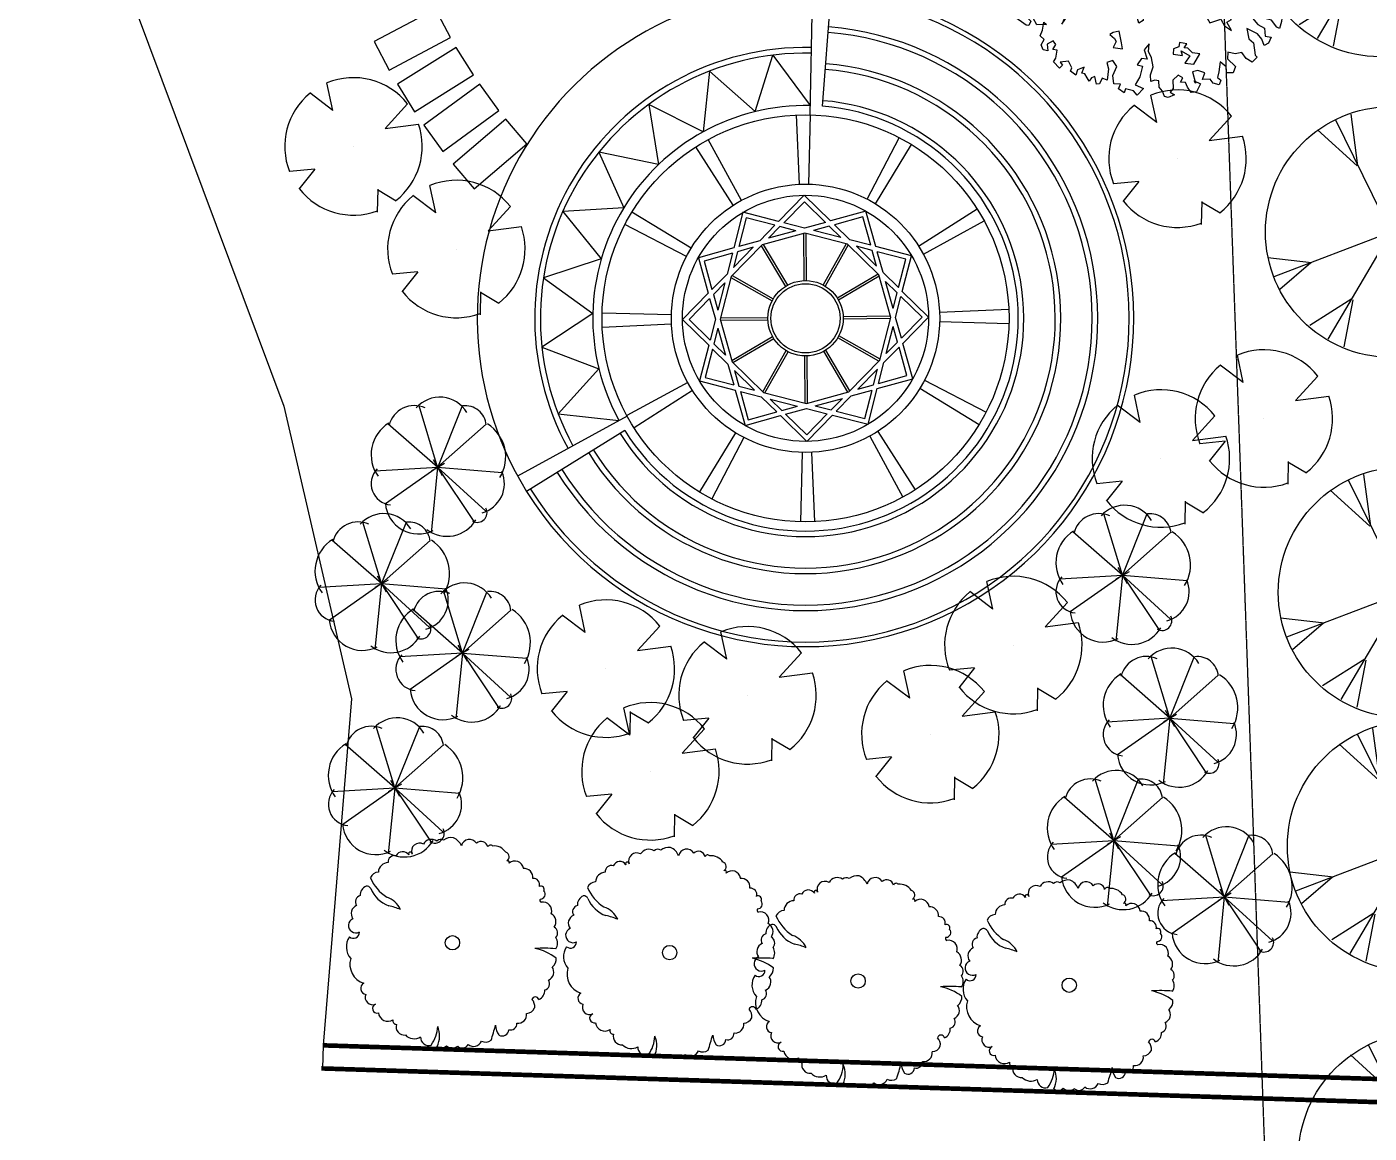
# Model space of a CAD drawing. Header units: millimetres. Extents: x 468001845 to 468595845, y 3387484553 to 3388325553.
# Drawn here: x 468423339 to 468452381, y 3387890804 to 3387914736 of the extents above; entities that cross this region are included whole.
import ezdxf

# ---------------------------------------------------------------- set-up
doc = ezdxf.new("R2010")
doc.units = ezdxf.units.MM
doc.linetypes.add('ACAD_ISO04W100', pattern=[30.5, 24, -3, 0.5, -3])
for name, color, linetype in [('F-树13', 114, 'Continuous'), ('F-水体', 150, 'Continuous'), ('LUHUA', 3, 'Continuous'), ('TREE', 114, 'Continuous'), ('园路', 33, 'Continuous'), ('树', 104, 'Continuous'), ('红线', 1, 'Continuous'), ('绿化', 3, 'Continuous'), ('花灌木', 223, 'Continuous')]:
    doc.layers.add(name, color=color, linetype=linetype)

# ---------------------------------------------------------------- blocks, each defined once
blk = doc.blocks.new('A$C73886351')
at = {"layer": 'F-树13'}
for p, q in [((4508, 4511), (3052, 8793)), ((3510, 7412), (3741, 8982)), ((3508, 7441), (2585, 8591)), ((2161, 6001), (1249, 7555)), ((4508, 4511), (737, 6917)), ((6945, 5646), (8296, 7028)), ((2126, 5970), (441, 6351)), ((4508, 4511), (8634, 6359)), ((6947, 5617), (8818, 5795)), ((4508, 4511), (2779, 398)), ((4508, 4511), (5271, 97)), ((3672, 2586), (1118, 1558)), ((2090, 1937), (1470, 1235)), ((3294, 1583), (3196, 223)), ((4986, 1662), (5852, 250))]:
    blk.add_line(p, q, dxfattribs=at)
blk.add_circle((4516, 4516), 4519, dxfattribs=at)
blk = doc.blocks.new('FY1')
at = {"layer": '园路'}
blk.add_lwpolyline([(-350, 750), (-350, -750), (350, -750), (350, 750)], close=True, dxfattribs=at)
blk = doc.blocks.new('A$C7ECF7732')
at = {"layer": '树'}
for p, q in [((1209, 3948), (1219, 4036)), ((1219, 4036), (1327, 3978)), ((1327, 3978), (1415, 3890)), ((2974, 4016), (3012, 4066)), ((3012, 3948), (2974, 4016)), ((3012, 4066), (3042, 4056)), ((3042, 4056), (3090, 3998)), ((3090, 3998), (3120, 4026)), ((3120, 4026), (3150, 3958)), ((3150, 3958), (3120, 3880)), ((1269, 3880), (1209, 3948)), ((1365, 3850), (1269, 3880)), ((1415, 3802), (1365, 3850)), ((1415, 3890), (1513, 3870)), ((1415, 3714), (1415, 3802)), ((1513, 3870), (1571, 3754)), ((1571, 3754), (1795, 3608)), ((2448, 3460), (2496, 3734)), ((2496, 3734), (2544, 3782)), ((2544, 3782), (2584, 3646)), ((2944, 3754), (3032, 3842)), ((2974, 3666), (2944, 3754)), ((3032, 3842), (3012, 3948)), ((3120, 3880), (3062, 3772)), ((3062, 3772), (3100, 3704)), ((1483, 3616), (1415, 3714)), ((1571, 3578), (1483, 3616)), ((1619, 3470), (1571, 3578)), ((1795, 3608), (1921, 3588)), ((1921, 3588), (1999, 3548)), ((1999, 3548), (1980, 3510)), ((1980, 3510), (2097, 3432)), ((2097, 3432), (2145, 3500)), ((2126, 3666), (2331, 3598)), ((2145, 3500), (2126, 3666)), ((2331, 3598), (2292, 3470)), ((2584, 3646), (2476, 3364)), ((2856, 3480), (2916, 3538)), ((2916, 3538), (2964, 3558)), ((2964, 3558), (2974, 3666)), ((3072, 3530), (2994, 3510)), ((2994, 3510), (2994, 3422)), ((3130, 3626), (3072, 3530)), ((3100, 3704), (3130, 3626)), ((1677, 3392), (1619, 3470)), ((1825, 3452), (1677, 3392)), ((1911, 3432), (1825, 3452)), ((1893, 3314), (1941, 3392)), ((1921, 3256), (1893, 3314)), ((1941, 3392), (1911, 3432)), ((2077, 3304), (1921, 3256)), ((2145, 3246), (2077, 3304)), ((2243, 3286), (2145, 3246)), ((2253, 3158), (2243, 3286)), ((2292, 3470), (2311, 3382)), ((2311, 3382), (2448, 3460)), ((2476, 3364), (2360, 3256)), ((2798, 3256), (2866, 3304)), ((2846, 3382), (2856, 3480)), ((2866, 3304), (2846, 3382)), ((2994, 3422), (3062, 3314)), ((3062, 3314), (3160, 3354)), ((3160, 3354), (3286, 3354)), ((3286, 3354), (3276, 3304)), ((3276, 3304), (3344, 3266)), ((3344, 3266), (3432, 3198)), ((2107, 3022), (2126, 3090)), ((2126, 3090), (2185, 3130)), ((2185, 3130), (2253, 3032)), ((2321, 3080), (2253, 3158)), ((2253, 3032), (2292, 2944)), ((2350, 3002), (2321, 3080)), ((2360, 3256), (2418, 3148)), ((2544, 3052), (2408, 2984)), ((2418, 3148), (2516, 3218)), ((2516, 3218), (2544, 3052)), ((2788, 3012), (2838, 3100)), ((2808, 3148), (2798, 3256)), ((2838, 3100), (2808, 3148)), ((3110, 3158), (2964, 3110)), ((2964, 3110), (3042, 3052)), ((3042, 3052), (3052, 2964)), ((3228, 3140), (3110, 3158)), ((3198, 3002), (3256, 3052)), ((3256, 3226), (3228, 3140)), ((3374, 3130), (3256, 3226)), ((3256, 3052), (3316, 3120)), ((3412, 3032), (3286, 2984)), ((3316, 3120), (3354, 3080)), ((3354, 3080), (3374, 3130)), ((3490, 2992), (3412, 3032)), ((3432, 3198), (3540, 3226)), ((3540, 3226), (3578, 3158)), ((3578, 3158), (3636, 3110)), ((3636, 3110), (3696, 3012)), ((2058, 2768), (2097, 2846)), ((2097, 2846), (2175, 3002)), ((2175, 3002), (2107, 3022)), ((2292, 2944), (2350, 3002)), ((2408, 2984), (2360, 2836)), ((2360, 2836), (2467, 2886)), ((2467, 2886), (2476, 2788)), ((2662, 2750), (2768, 2866)), ((2740, 2934), (2788, 3012)), ((2768, 2866), (2740, 2934)), ((3022, 2808), (2954, 2700)), ((3120, 2768), (3022, 2808)), ((3052, 2964), (3178, 2906)), ((3178, 2906), (3188, 2798)), ((3188, 2798), (3238, 2778)), ((3286, 2984), (3198, 3002)), ((3530, 2924), (3490, 2992)), ((3618, 2934), (3530, 2924)), ((3696, 2866), (3618, 2934)), ((3696, 3012), (3900, 2886)), ((3832, 2866), (3696, 2866)), ((3900, 2886), (3832, 2866)), ((1521, 2612), (1591, 2652)), ((1581, 2524), (1521, 2612)), ((1591, 2652), (1609, 2554)), ((1717, 2652), (1765, 2730)), ((1717, 2554), (1717, 2652)), ((1765, 2730), (1853, 2602)), ((1853, 2602), (1765, 2544)), ((1911, 2506), (2039, 2584)), ((2039, 2584), (2097, 2514)), ((2185, 2652), (2058, 2768)), ((2165, 2544), (2175, 2602)), ((2175, 2602), (2185, 2652)), ((2476, 2788), (2486, 2730)), ((2486, 2730), (2574, 2750)), ((2574, 2750), (2662, 2750)), ((2954, 2700), (3012, 2612)), ((3012, 2612), (2984, 2514)), ((3090, 2740), (3120, 2768)), ((3178, 2700), (3090, 2740)), ((3306, 2700), (3178, 2700)), ((3238, 2778), (3306, 2700)), ((1279, 2320), (1347, 2368)), ((1347, 2368), (1385, 2466)), ((1385, 2466), (1581, 2524)), ((1521, 2408), (1453, 2330)), ((1453, 2330), (1473, 2262)), ((1619, 2428), (1521, 2408)), ((1609, 2554), (1717, 2554)), ((1659, 2358), (1619, 2428)), ((1737, 2252), (1659, 2358)), ((1765, 2544), (1825, 2476)), ((1825, 2476), (1911, 2506)), ((1873, 2340), (1863, 2242)), ((2019, 2358), (1873, 2340)), ((2117, 2300), (2019, 2358)), ((2097, 2514), (2165, 2544)), ((2399, 2418), (2262, 2320)), ((2457, 2358), (2399, 2418)), ((2526, 2446), (2457, 2358)), ((2564, 2486), (2526, 2446)), ((2710, 2544), (2564, 2486)), ((2788, 2486), (2710, 2544)), ((2818, 2408), (2788, 2486)), ((2788, 2272), (2818, 2408)), ((2984, 2514), (2906, 2418)), ((2906, 2418), (2934, 2320)), ((1161, 2310), (1279, 2320)), ((1171, 2144), (1161, 2310)), ((1249, 2222), (1171, 2144)), ((1395, 2202), (1249, 2222)), ((1551, 2144), (1395, 2202)), ((1473, 2262), (1581, 2202)), ((1581, 2202), (1551, 2144)), ((1863, 2242), (1737, 2252)), ((2029, 2106), (2058, 2202)), ((2097, 2018), (2029, 2106)), ((2058, 2202), (2117, 2154)), ((2145, 2212), (2117, 2300)), ((2117, 2154), (2145, 2212)), ((2379, 2194), (2223, 2134)), ((2223, 2134), (2243, 2056)), ((2262, 2320), (2311, 2262)), ((2311, 2262), (2379, 2194)), ((2760, 2212), (2788, 2272)), ((2798, 2144), (2760, 2212)), ((2954, 2154), (2798, 2144)), ((2934, 2320), (2994, 2290)), ((3042, 2212), (2954, 2154)), ((2994, 2290), (3042, 2212)), ((2067, 1804), (2087, 1882)), ((2087, 1882), (2126, 1890)), ((2145, 1950), (2097, 2018)), ((2126, 1890), (2145, 1950)), ((2243, 2056), (2243, 1960)), ((2243, 1960), (2282, 1920)), ((2282, 1920), (2340, 1900)), ((2340, 1900), (2370, 1804)), ((2029, 1656), (2077, 1706)), ((2058, 1578), (2029, 1656)), ((2077, 1706), (2067, 1804)), ((2175, 1648), (2165, 1578)), ((2272, 1716), (2175, 1648)), ((2370, 1804), (2272, 1716)), ((2165, 1578), (2058, 1578))]:
    blk.add_line(p, q, dxfattribs=at)
for points in [[(5226, 2728), (5370, 2621), (5440, 2553), (5508, 2581), (5567, 2514), (5488, 2437), (5401, 2426), (5341, 2310), (5262, 2398), (5166, 2319), (5138, 2223), (5341, 2172), (5293, 2172), (5389, 2242), (5477, 2115), (5440, 2028), (5333, 2017), (5245, 2028), (5195, 1957), (5147, 2028), (5068, 1977), (5099, 1853), (5226, 1793), (5254, 1714), (5333, 1754), (5322, 1638), (5274, 1587), (5175, 1607), (5087, 1587), (4991, 1638), (4943, 1587), (4932, 1511), (4825, 1567), (4729, 1675), (4582, 1726), (4455, 1734), (4348, 1813), (4396, 1686), (4562, 1647), (4503, 1567), (4562, 1452), (4630, 1519), (4765, 1384), (4844, 1248), (4972, 1344), (5020, 1189), (4924, 1169), (4825, 1070), (4873, 1014), (4765, 963), (4709, 1034), (4650, 935), (4514, 994), (4415, 1130), (4288, 1121), (4269, 1014), (4376, 983), (4534, 867), (4463, 808), (4523, 720), (4503, 672), (4376, 712), (4367, 652), (4396, 585), (4328, 585), (4249, 585), (4212, 545), (4144, 633), (4125, 506), (4192, 438), (4085, 390), (4046, 438), (3919, 449), (3859, 311), (3930, 322), (3947, 251), (3803, 215), (3763, 282), (3656, 370), (3608, 311), (3557, 398), (3481, 390), (3481, 271), (3588, 223), (3529, 164), (3441, 175), (3382, 263), (3295, 234), (3227, 322), (3120, 410), (3179, 429), (3100, 282), (2964, 282), (2925, 203), (2993, 223), (3041, 155), (3012, 116), (2769, 0), (2682, 127), (2671, 263), (2702, 322), (2623, 378), (2651, 497), (2614, 593), (2544, 652), (2496, 545), (2524, 429), (2428, 350), (2467, 291), (2507, 203), (2417, 0), (2321, 96), (2242, 184), (2174, 127), (2106, 184), (1990, 107), (1891, 136), (1812, 251), (1891, 359), (1844, 466), (1891, 585), (1920, 672), (1863, 720), (1796, 585), (1736, 644), (1705, 573), (1725, 449), (1589, 449), (1454, 545), (1375, 449), (1316, 537), (1279, 613), (1180, 652), (1208, 712), (1191, 839), (1180, 907), (1208, 935), (1152, 1003), (1033, 856), (1073, 768), (898, 819), (898, 935), (810, 983), (838, 1090), (906, 1121), (819, 1209), (723, 1141), (711, 1141), (655, 1217), (731, 1285), (655, 1404), (596, 1392), (548, 1452), (604, 1480), (615, 1607), (429, 1559), (429, 1655), (429, 1754), (373, 1774), (313, 1813), (302, 1861), (274, 2017), (246, 2036), (265, 2056), (322, 2163), (215, 2192), (167, 2231), (274, 2290), (373, 2437), (469, 2437), (596, 2545), (663, 2474), (663, 2632), (596, 2708), (497, 2573), (460, 2632), (342, 2632), (302, 2545), (206, 2562), (167, 2601), (40, 2680), (127, 2740), (167, 2884), (0, 2923), (31, 3078), (158, 3118), (226, 3098), (265, 3186), (409, 3206), (429, 3273), (390, 3333), (302, 3468), (206, 3499), (147, 3567), (178, 3646), (265, 3674), (421, 3683), (409, 3762), (322, 3850), (373, 3985), (313, 4084), (401, 4143), (567, 4123), (675, 4160), (655, 4279), (556, 4355), (615, 4454), (762, 4522), (830, 4629), (810, 4728), (1025, 4748), (1033, 4708), (1180, 4736), (1180, 4796), (1172, 4872), (1200, 4892), (1208, 4892), (1316, 4855), (1434, 4923), (1423, 4959), (1434, 5058), (1493, 5058), (1589, 5010), (1764, 5019), (1764, 5050), (1812, 5118), (1804, 5166), (1832, 5245), (1959, 5301), (2146, 5253), (2194, 5360), (2146, 5420), (2233, 5420), (2273, 5352), (2292, 5174), (2261, 5039), (2321, 4991), (2380, 5030), (2400, 5166), (2476, 5174), (2544, 5050), (2721, 4815), (2789, 4756), (2846, 5019), (2769, 5098), (2710, 5205), (2721, 5321), (2778, 5312)], [(2778, 5312), (2826, 5428), (2925, 5476), (3004, 5420), (3004, 5352), (3024, 5273), (3072, 5273), (3159, 5360), (3275, 5400), (3295, 5352), (3343, 5352), (3402, 5389), (3461, 5312), (3450, 5233), (3489, 5245), (3597, 5312), (3664, 5321), (3684, 5233), (3656, 5137), (3763, 5194), (3772, 5050), (3851, 5039), (3871, 5137), (3871, 5214), (3978, 5205), (4006, 5225), (4026, 5137), (3978, 5058), (4054, 5058), (4133, 5137), (4192, 5058), (4173, 4979), (4173, 4903), (4161, 4804), (4232, 4824), (4269, 4903), (4339, 4824), (4427, 4892), (4455, 4959), (4483, 4903), (4551, 4903), (4503, 4815), (4455, 4728), (4542, 4657), (4582, 4736), (4610, 4669), (4698, 4708), (4785, 4728), (4805, 4640), (4737, 4561), (4658, 4522), (4658, 4434), (4698, 4327), (4737, 4406), (4816, 4327), (4816, 4445), (4892, 4474), (4912, 4533), (4943, 4426), (4972, 4355), (4912, 4299), (4904, 4239), (4980, 4267), (4991, 4171), (4991, 4112), (4932, 4073), (4884, 4025), (4932, 3965), (4991, 4025), (5051, 4064), (5147, 3996), (5234, 3909), (5195, 3878), (5039, 3858), (4960, 3770), (4904, 3683), (4737, 3742), (4844, 3587), (4991, 3615), (5099, 3683), (5226, 3626), (5293, 3703), (5361, 3615), (5361, 3528), (5245, 3547), (5127, 3528), (4952, 3412), (5127, 3352), (5226, 3392), (5429, 3313), (5477, 3324), (5508, 3206), (5401, 3149), (5274, 3129), (5234, 3022), (5147, 2923), (5245, 2864), (5429, 2915), (5508, 2827), (5449, 2728), (5353, 2776), (5226, 2728)]]:
    blk.add_lwpolyline(points, dxfattribs=at)
for points in [[(3276, 5060), (3140, 4982), (3188, 4934), (3188, 4856), (3246, 4796), (3324, 4874), (3286, 4934), (3412, 4952), (3384, 5002)], [(2301, 4572), (2194, 4592), (2058, 4660), (2039, 4524), (1883, 4514), (1853, 4396), (1941, 4368), (2067, 4290), (2107, 4358), (2097, 4466), (2185, 4456), (2214, 4368), (2331, 4426), (2370, 4504), (2496, 4474), (2506, 4544), (2379, 4612)], [(4416, 4076), (4242, 4124), (4164, 4026), (4076, 3998), (4114, 4066), (4066, 4172), (4036, 4104), (3988, 3948), (3890, 3860), (3958, 3850), (3764, 3754), (3656, 3636), (3774, 3646), (3930, 3656), (3880, 3704), (4018, 3764), (4104, 3724), (4164, 3850), (4260, 3900), (4290, 3958), (4387, 3938), (4504, 3880), (4543, 3948), (4601, 4056), (4719, 4094), (4563, 4124)], [(1186, 3034), (1284, 3134), (1186, 3296), (1088, 3198), (1057, 3232), (1057, 3428), (859, 3459), (761, 3428), (795, 3296), (828, 3232), (859, 3134), (795, 3067), (859, 3003), (990, 3100), (1057, 3034)], [(4687, 3165), (4687, 3263), (4491, 3232), (4457, 3165), (4262, 3100), (4130, 3134), (4197, 3034), (4424, 3067), (4457, 3003), (4457, 2905), (4555, 2905), (4589, 3100), (4720, 3100), (4851, 3165)], [(361, 2934), (497, 3012), (449, 3052), (557, 3080), (585, 2964), (449, 2866)], [(4855, 2388), (4747, 2358), (4709, 2300), (4669, 2378), (4592, 2280), (4650, 2232), (4631, 2134), (4709, 2086), (4807, 2212), (4729, 2232), (4875, 2320), (4943, 2184), (5041, 2310), (4933, 2486)], [(3228, 2154), (3316, 2086), (3510, 2096), (3628, 2184), (3588, 2222), (3686, 2252), (3792, 2144), (3676, 2106), (3686, 2008), (3812, 2018), (3948, 1920), (3948, 1832), (3784, 1872), (3598, 1842), (3510, 1950), (3334, 1978), (3228, 1940), (3188, 2028)], [(1284, 1955), (1220, 1988), (1088, 1890), (1122, 1825), (1057, 1694), (1024, 1661), (926, 1727), (859, 1661), (1057, 1432), (1284, 1530), (1284, 1661), (1416, 1759), (1416, 1825), (1318, 1857)], [(3306, 662), (3246, 790), (3286, 886), (3238, 984), (3198, 1032), (3256, 1140), (3316, 1032), (3394, 1052), (3334, 1140), (3238, 1248), (3082, 1344), (3100, 1462), (3052, 1520), (2954, 1598), (3130, 1588), (3140, 1676), (2994, 1686), (2934, 1744), (2876, 1716), (2778, 1784), (2740, 1686), (2788, 1570), (2768, 1452), (2798, 1394), (2778, 1276), (2710, 1344), (2652, 1316), (2710, 1218), (2788, 1130), (2886, 1180), (2954, 1072), (2954, 994), (3032, 964), (3012, 1140), (2974, 1306), (3082, 1218), (3072, 1102), (3100, 936), (3168, 848)], [(4197, 1367), (4097, 1400), (3901, 1465), (3870, 1367), (3870, 1300), (3968, 1334), (4032, 1334), (4097, 1236)], [(1463, 770), (1521, 838), (1473, 896), (1463, 994), (1375, 1042), (1415, 1180), (1493, 1082), (1541, 1004), (1591, 1102), (1639, 954), (1639, 848), (1561, 808), (1629, 720)]]:
    blk.add_lwpolyline(points, close=True, dxfattribs=at)
blk = doc.blocks.new('香樟')
at = {"layer": '绿化'}
blk.add_blockref('A$C7ECF7732', (-2357, -2966), dxfattribs=at)
blk = doc.blocks.new('02PTRX08')
at = {"color": 0, "linetype": 'ByBlock'}
for p, q in [((-0.068, 0), (0.071, 0)), ((0, -0.054), (0, 0.06))]:
    blk.add_line(p, q, dxfattribs=at)
for centre, radius, start, end in [((0.04, 0.226), 0.295, 28.7671, 117.9187), ((-0.162, 0.331), 0.158, 65.3025, 157.5634), ((0.243, 0.179), 0.226, 345.1795, 83.8154), ((-0.244, 0.158), 0.236, 91.3656, 199.1524), ((-0.319, -0.02), 0.196, 126.0245, 226.27), ((0.443, 0.09), 0.0738, 301.8636, 87.2126), ((0.27, -0.071), 0.249, 292.6104, 30.5076), ((-0.192, -0.146), 0.278, 181.8243, 276.2171), ((0.148, -0.25), 0.249, 244.9776, 356.9744), ((-0.061, -0.356), 0.16, 196.7004, 325.2047)]:
    blk.add_arc(centre, radius, start, end, dxfattribs=at)
blk = doc.blocks.new('A$C62FD21C1')
at = {"layer": '绿化'}
blk.add_line((1458, 1507), (1444, 1498), dxfattribs=at)
at = {"layer": '花灌木'}
for p, q in [((1452, 1502), (1097, 2846)), ((1454, 1498), (2029, 2799)), ((412, 2489), (1458, 1507)), ((1452, 1502), (2535, 2395)), ((1454, 1498), (92, 1467)), ((1444, 1498), (296, 752)), ((1452, 1502), (1260, 84)), ((1452, 1502), (2208, 277)), ((1452, 1502), (2845, 1339)), ((1452, 1502), (2458, 514))]:
    blk.add_line(p, q, dxfattribs=at)
at = {"layer": '绿化', "xscale": 2880, "yscale": 2880, "zscale": 2880, "rotation": 297.5864838025413}
blk.add_blockref('02PTRX08', (1452, 1502), dxfattribs=at)
blk = doc.blocks.new('A$C7A7F17D7')
at = {"layer": '树'}
for p, q in [((1064, 2275), (580, 2669)), ((1064, 2275), (959, 2872)), ((2684, 2357), (2182, 1846)), ((2182, 1846), (2905, 1914)), ((1483, 1480), (1483, 1480)), ((1483, 1480), (1483, 1480)), ((629, 1019), (80, 984)), ((629, 1019), (268, 599)), ((1974, 535), (1948, 42)), ((1970, 527), (2362, 274))]:
    blk.add_line(p, q, dxfattribs=at)
for start, end in [(36.13, 110.6248), (127.1476, 199.4587), (306.0239, 16.955), (215.8357, 288.3017)]:
    blk.add_arc((1483, 1480), 1487, start, end, dxfattribs=at)
blk = doc.blocks.new('白玉兰')
at = {"layer": 'TREE', "color": 3}
blk.add_circle((61, 1), 199, dxfattribs=at)
for centre, radius, start, end in [((-848, 2512), 236, 68.689, 193.6005), ((-536, 2631), 239, 52.3232, 158.0544), ((-230, 2746), 176, 43.9919, 155.0571), ((-10, 2863), 94.7, 33.2285, 176.9409), ((97, 2786), 132, 329.7761, 102.0835), ((265, 2738), 56.3, 199.9965, 312.6259), ((529, 2630), 236, 38.689, 163.6005), ((848, 2557), 258, 25.4552, 121.2757), ((1175, 2507), 187, 18.69, 120.3589), ((1081, 2668), 0, 271.6988, 136.3112), ((1081, 2668), 0.0000000131, 114.005, 296.3059), ((-1706, 2220), 76.5, 102.5906, 220.8165), ((-1363, 2136), 393, 93.7905, 156.3474), ((-1300, 2431), 132, 359.7761, 132.0835), ((-1120, 2434), 47.9, 28.3186, 184.3039), ((5198, -16), 4323, 145.9376, 153.5428), ((2459, 907), 1512, 113.6044, 138.4423), ((1365, 2269), 298, 28.0547, 92.6285), ((1712, 2018), 309, 11.6162, 62.6518), ((-2000, 1717), 230, 91.8804, 229.2139), ((-1823, 1989), 190, 71.9254, 192.988), ((2041, 1833), 239, 352.3232, 98.0544), ((-2218, 1163), 386, 79.8777, 128.4854), ((2293, 1626), 176, 343.9919, 95.0571), ((2278, 1801), 0.000000031, 97.6514, 276.7519), ((2462, 1578), 0, 136.3112, 174.479), ((2354, 1342), 259, 351.7348, 65.3951), ((-2462, 1060), 149, 117.2664, 195.5034), ((-2197, 1250), 339, 140.6, 189.7623), ((2587, 1209), 98.6, 76.2508, 224.6715), ((2584, 856), 292, 52.9725, 103.2396), ((2517, 1140), 0, 136.3112, 250.168), ((-2495, 787), 258, 115.4552, 211.2757), ((2547, 936), 261, 333.538, 35.7062), ((2692, 598), 239, 322.3232, 68.0544), ((-2604, 462), 221, 120.1727, 262.1168), ((2881, 452), 0.0000000528, 65.8137, 245.4512), ((2807, 293), 176, 313.9919, 65.0571), ((-2642, -49), 201, 94.1548, 215.2546), ((-2659, 200), 48.9, 59.8163, 272.8061), ((2831, 13), 182, 299.7698, 57.3601), ((-2684, -291), 176, 133.9919, 245.0571), ((2876, 389), 535, 243.7158, 274.7843), ((-2496, -5323), 7331, 42.121, 45.5357), ((-2507, -579), 282, 152.6943, 237.6833), ((2638, -797), 239, 292.3232, 38.0544), ((2682, -432), 261, 303.538, 5.7062), ((-2424, -934), 261, 153.538, 215.7062), ((-2503, 131), 1225, 263.7233, 297.4369), ((-2264, -373), 861, 263.0712, 310.4788), ((-1501, -1456), 664, 86.0375, 131.1831), ((-160, -2428), 2085, 128.3962, 137.8344), ((2568, -1113), 187, 288.69, 30.3589), ((-2231, -1340), 259, 171.7348, 245.3951), ((-2375, -1349), 122, 86.506, 157.6957), ((2369, -1314), 259, 291.7348, 5.3951), ((-2170, -1624), 176, 163.9919, 275.0571), ((-1918, -1831), 239, 172.3232, 278.0544), ((1802, -2160), 662, 33.8227, 83.7973), ((1390, -2286), 921, 23.6364, 58.3183), ((2268, -1606), 204, 294.5396, 14.5318), ((-1681, -2091), 205, 173.4585, 358.5102), ((-1553, -2246), 168, 290.6391, 62.5036), ((1551, -2066), 344, 284.6646, 1.16), ((2017, -1874), 221, 236.7615, 349.0739), ((-1058, -2192), 485, 205.8297, 281.8722), ((836, -2505), 263, 247.4271, 3.3061), ((1173, -2422), 100, 222.165, 330.1502), ((1424, -2304), 235, 225.656, 336.0614), ((-554, -2287), 554, 223.2387, 312.5299), ((-13, -2691), 167, 181.2028, 321.3912), ((282, -2677), 203, 215.8709, 355.5113), ((610, -2717), 128, 169.1386, 346.1219)]:
    blk.add_arc(centre, radius, start, end, dxfattribs=at)
blk = doc.blocks.new('A$C01E77073')
at = {"layer": '绿化', "color": 252, "xscale": 0.6, "yscale": 0.6, "zscale": 0.6, "rotation": 297.5864838025413}
blk.add_blockref('白玉兰', (1750, 1786), dxfattribs=at)

msp = doc.modelspace()

# ---------------------------------------------------------------- linework, layer by layer
at = {"color": 9}
for p, q in [((468439094, 3387912902.1), (468439478.7, 3387914124.6)), ((468439478.7, 3387914124.6), (468440288.4, 3387913032.5)), ((468438108.8, 3387913779), (468437974.1, 3387912467)), ((468439094, 3387912902.1), (468438108.8, 3387913779)), ((468436795.5, 3387913059.1), (468437004.9, 3387911756.8)), ((468437974.1, 3387912467), (468436795.5, 3387913059.1)), ((468440056.6, 3387911330.8), (468439989.5, 3387912829.2)), ((468440259.2, 3387911332.8), (468440296.7, 3387912832.3)), ((468438798.7, 3387910980.3), (468438081.4, 3387912297.7)), ((468441523.8, 3387911007.3), (468442214.9, 3387912338.6)), ((468435713.2, 3387912023.7), (468436252.6, 3387910820)), ((468437004.9, 3387911756.8), (468435713.2, 3387912023.7)), ((468438624.2, 3387910877.3), (468437816.8, 3387912141.5)), ((468441700.3, 3387910907.7), (468442482.6, 3387912187.5)), ((468440160.3, 3387911093.3), (468439603.2, 3387910525.2)), ((468440728.4, 3387910536.3), (468440160.3, 3387911093.3)), ((468436252.6, 3387910820), (468434935.8, 3387910743.5)), ((468440161.7, 3387910951.9), (468439715.1, 3387910496.4)), ((468440617.2, 3387910505.3), (468440161.7, 3387910951.9)), ((468442632.7, 3387909993.5), (468443896.9, 3387910800.9)), ((468434935.8, 3387910743.5), (468435768.3, 3387909720.5)), ((468437710, 3387909944.9), (468436430.1, 3387910727.1)), ((468438832.7, 3387910723.5), (468438634.4, 3387909953)), ((468438904.6, 3387910601.7), (468438745.6, 3387909983.9)), ((468439603.2, 3387910525.2), (468438832.7, 3387910723.5)), ((468439522.4, 3387910442.7), (468438904.6, 3387910601.7)), ((468440617.2, 3387910505.3), (468440167.3, 3387910380)), ((468441494.9, 3387910749.8), (468440728.4, 3387910536.3)), ((468441425.4, 3387910626.6), (468440810.9, 3387910455.4)), ((468441596.6, 3387910012.1), (468441425.4, 3387910626.6)), ((468441708.4, 3387909983.3), (468441494.9, 3387910749.8)), ((468442735.8, 3387909819), (468444053.2, 3387910536.3)), ((468437610.4, 3387909768.4), (468436279.1, 3387910459.5)), ((468439522.4, 3387910442.7), (468439195.5, 3387910109.3)), ((468440168.3, 3387910276.4), (468439248.1, 3387910020.1)), ((468439634.2, 3387910413.9), (468439388.1, 3387910162.9)), ((468439974.6, 3387910326.3), (468439388.1, 3387910162.9)), ((468439974.6, 3387910326.3), (468439634.2, 3387910413.9)), ((468440167.3, 3387910380), (468439715.1, 3387910496.4)), ((468440143.4, 3387910269.5), (468440153.5, 3387909245.7)), ((468441093.4, 3387910038.3), (468440168.3, 3387910276.4)), ((468440193.4, 3387910270), (468440203.5, 3387909246.2)), ((468440699.6, 3387910424.4), (468440361, 3387910330.1)), ((468440950.6, 3387910178.4), (468440361, 3387910330.1)), ((468440950.6, 3387910178.4), (468440699.6, 3387910424.4)), ((468441144.3, 3387910128.5), (468440810.9, 3387910455.4)), ((468438634.4, 3387909953), (468437867.9, 3387909739.4)), ((468439248.1, 3387910020.1), (468438579.4, 3387909338)), ((468439055.5, 3387909966.4), (468438629.2, 3387909531.7)), ((468439055.5, 3387909966.4), (468438716.8, 3387909872.1)), ((468439195.5, 3387910109.3), (468438745.6, 3387909983.9)), ((468439230, 3387910001.6), (468439750.7, 3387909120)), ((468439273, 3387910027.1), (468439793.7, 3387909145.5)), ((468441068.4, 3387910044.8), (468440565.2, 3387909153.1)), ((468441111.9, 3387910020.2), (468440608.8, 3387909128.5)), ((468441775.5, 3387909369.6), (468441093.4, 3387910038.3)), ((468441596.6, 3387910012.1), (468441144.3, 3387910128.5)), ((468441721.9, 3387909562.2), (468441287.1, 3387909988.5)), ((468441627.5, 3387909900.9), (468441287.1, 3387909988.5)), ((468442478.9, 3387909785), (468441708.4, 3387909983.3)), ((468435768.3, 3387909720.5), (468434516.3, 3387909305.7)), ((468437867.9, 3387909739.4), (468438081.4, 3387908973)), ((468438605.6, 3387909841.1), (468437991.1, 3387909669.9)), ((468437991.1, 3387909669.9), (468438162.3, 3387909055.4)), ((468438605.6, 3387909841.1), (468438489.2, 3387909388.9)), ((468438716.8, 3387909872.1), (468438629.2, 3387909531.7)), ((468441721.9, 3387909562.2), (468441627.5, 3387909900.9)), ((468441864.7, 3387909422.2), (468441739.4, 3387909872.1)), ((468442357.1, 3387909713.1), (468441739.4, 3387909872.1)), ((468442198.1, 3387909095.3), (468442357.1, 3387909713.1)), ((468442280.6, 3387909014.4), (468442478.9, 3387909785)), ((468438489.2, 3387909388.9), (468438162.3, 3387909055.4)), ((468438579.4, 3387909338), (468438341.2, 3387908412.9)), ((468438597.5, 3387909356.5), (468439489.2, 3387908853.3)), ((468441757.1, 3387909387.7), (468440875.5, 3387908867)), ((468441782.5, 3387909344.6), (468440900.9, 3387908824)), ((468442031.9, 3387908449.4), (468441775.5, 3387909369.6)), ((468442198.1, 3387909095.3), (468441864.7, 3387909422.2)), ((468434516.3, 3387909305.7), (468435585.2, 3387908533)), ((468438439.3, 3387909195.2), (468438193.2, 3387908944.2)), ((468438439.3, 3387909195.2), (468438287.6, 3387908605.6)), ((468438572.9, 3387909312.9), (468439464.6, 3387908809.8)), ((468442081.7, 3387908643), (468441918.3, 3387909229.6)), ((468442169.3, 3387908983.5), (468441918.3, 3387909229.6)), ((468438081.4, 3387908973), (468437524.4, 3387908404.8)), ((468438112.4, 3387908861.7), (468437665.8, 3387908406.2)), ((468438112.4, 3387908861.7), (468438237.7, 3387908411.9)), ((468438193.2, 3387908944.2), (468438287.6, 3387908605.6)), ((468442081.7, 3387908643), (468442169.3, 3387908983.5)), ((468442135.4, 3387908450.4), (468442251.8, 3387908902.6)), ((468442707.3, 3387908456), (468442251.8, 3387908902.6)), ((468442848.7, 3387908457.4), (468442280.6, 3387909014.4)), ((468435585.2, 3387908533), (468434483.1, 3387907808.3)), ((468437284.9, 3387908503.8), (468435785.4, 3387908541.3)), ((468442024.9, 3387908474.3), (468441001.1, 3387908464.2)), ((468443086.2, 3387908561.1), (468444584.7, 3387908628.2)), ((468437286.9, 3387908301.2), (468435788.4, 3387908234)), ((468437524.4, 3387908404.8), (468438092.5, 3387907847.8)), ((468437665.8, 3387908406.2), (468438121.3, 3387907959.6)), ((468438237.7, 3387908411.9), (468438121.3, 3387907959.6)), ((468438291.4, 3387908219.2), (468438203.8, 3387907878.8)), ((468438291.4, 3387908219.2), (468438454.8, 3387907632.7)), ((468438341.2, 3387908412.9), (468438597.6, 3387907492.7)), ((468438347.7, 3387908438), (468439371.5, 3387908448.1)), ((468438348.2, 3387908388), (468439372, 3387908398.1)), ((468442025.4, 3387908424.3), (468441001.6, 3387908414.2)), ((468441793.8, 3387907524.3), (468442031.9, 3387908449.4)), ((468441933.8, 3387907667.1), (468442085.5, 3387908256.7)), ((468442179.9, 3387907918.1), (468442085.5, 3387908256.7)), ((468442260.7, 3387908000.5), (468442135.4, 3387908450.4)), ((468442260.7, 3387908000.5), (468442707.3, 3387908456)), ((468442291.7, 3387907889.3), (468442848.7, 3387908457.4)), ((468443088.2, 3387908358.5), (468444587.7, 3387908320.9)), ((468438590.6, 3387907517.6), (468439472.2, 3387908038.3)), ((468438616.1, 3387907474.6), (468439497.7, 3387907995.2)), ((468441775.6, 3387907505.8), (468440883.9, 3387908008.9)), ((468441800.2, 3387907549.3), (468440908.5, 3387908052.5)), ((468441933.8, 3387907667.1), (468442179.9, 3387907918.1)), ((468442505.2, 3387907122.8), (468442291.7, 3387907889.3)), ((468434483.1, 3387907808.3), (468435715.6, 3387907338.6)), ((468438092.5, 3387907847.8), (468437894.2, 3387907077.3)), ((468438175, 3387907767), (468438016, 3387907149.2)), ((468438175, 3387907767), (468438508.4, 3387907440)), ((468438203.8, 3387907878.8), (468438454.8, 3387907632.7)), ((468439261.2, 3387906842.1), (468439764.4, 3387907733.8)), ((468439304.7, 3387906817.5), (468439807.9, 3387907709.2)), ((468440179.7, 3387906592.3), (468440169.6, 3387907616.1)), ((468440229.7, 3387906592.8), (468440219.6, 3387907616.6)), ((468441100.1, 3387906835.2), (468440579.4, 3387907716.8)), ((468441143.1, 3387906860.6), (468440622.5, 3387907742.2)), ((468441883.9, 3387907473.4), (468442210.9, 3387907806.8)), ((468442382, 3387907192.3), (468442210.9, 3387907806.8)), ((468435715.6, 3387907338.6), (468434835.4, 3387906361.8)), ((468438508.4, 3387907440), (468438633.8, 3387906990.2)), ((468438597.6, 3387907492.7), (468439279.7, 3387906823.9)), ((468441125, 3387906842.2), (468441793.8, 3387907524.3)), ((468441317.7, 3387906895.8), (468441743.9, 3387907330.6)), ((468441656.3, 3387906990.2), (468441743.9, 3387907330.6)), ((468441767.5, 3387907021.1), (468441883.9, 3387907473.4)), ((468437637.4, 3387907043.2), (468436320, 3387906326)), ((468437894.2, 3387907077.3), (468438664.7, 3387906879)), ((468438016, 3387907149.2), (468438633.8, 3387906990.2)), ((468438651.2, 3387907300), (468439086, 3387906873.8)), ((468438651.2, 3387907300), (468438745.6, 3387906961.4)), ((468441738.7, 3387906909.3), (468442505.2, 3387907122.8)), ((468441767.5, 3387907021.1), (468442382, 3387907192.3)), ((468442762.7, 3387907093.9), (468444094, 3387906402.8)), ((468437740.4, 3387906868.8), (468436476.2, 3387906061.4)), ((468438664.7, 3387906879), (468438878.2, 3387906112.5)), ((468438745.6, 3387906961.4), (468439086, 3387906873.8)), ((468438776.6, 3387906850.2), (468439228.8, 3387906733.8)), ((468438776.6, 3387906850.2), (468438947.7, 3387906235.7)), ((468439228.8, 3387906733.8), (468439562.3, 3387906406.8)), ((468439279.7, 3387906823.9), (468440204.8, 3387906585.8)), ((468440204.8, 3387906585.8), (468441125, 3387906842.2)), ((468440850.7, 3387906419.6), (468441177.6, 3387906753)), ((468441177.6, 3387906753), (468441627.5, 3387906878.3)), ((468441317.7, 3387906895.8), (468441656.3, 3387906990.2)), ((468441468.5, 3387906260.5), (468441627.5, 3387906878.3)), ((468441540.4, 3387906138.8), (468441738.7, 3387906909.3)), ((468442663.1, 3387906917.4), (468443943, 3387906135.1)), ((468439422.5, 3387906683.9), (468440012.1, 3387906532.1)), ((468439422.5, 3387906683.9), (468439673.5, 3387906437.8)), ((468439673.5, 3387906437.8), (468440012.1, 3387906532.1)), ((468439755.9, 3387906357), (468440205.8, 3387906482.3)), ((468440205.8, 3387906482.3), (468440658, 3387906365.9)), ((468440398.5, 3387906536), (468440985, 3387906699.3)), ((468440398.5, 3387906536), (468440738.9, 3387906448.3)), ((468440738.9, 3387906448.3), (468440985, 3387906699.3)), ((468434835.4, 3387906361.8), (468436150.7, 3387906218.7)), ((468438878.2, 3387906112.5), (468439644.7, 3387906326)), ((468438947.7, 3387906235.7), (468439562.3, 3387906406.8)), ((468439644.7, 3387906326), (468440212.8, 3387905769)), ((468439755.9, 3387906357), (468440211.5, 3387905910.4)), ((468440211.5, 3387905910.4), (468440658, 3387906365.9)), ((468440212.8, 3387905769), (468440769.9, 3387906337.1)), ((468440769.9, 3387906337.1), (468441540.4, 3387906138.8)), ((468440850.7, 3387906419.6), (468441468.5, 3387906260.5)), ((468438672.8, 3387905954.6), (468437890.6, 3387904674.7)), ((468438849.3, 3387905855), (468438158.2, 3387904523.7)), ((468441574.5, 3387905881.9), (468442291.7, 3387904564.5)), ((468441748.9, 3387905985), (468442556.3, 3387904720.8)), ((468440113.9, 3387905529.5), (468440076.4, 3387904030)), ((468440316.5, 3387905531.5), (468440383.6, 3387904033))]:
    msp.add_line(p, q, dxfattribs=at)
for radius in [2902.5, 2662.3, 815.2, 749.2]:
    msp.add_circle((468440186.6, 3387908431.1), radius, dxfattribs=at)
at = {"layer": 'F-水体'}
msp.add_lwpolyline([(468429353.1, 3387941994.1), (468428914.5, 3387941376.1), (468426584.6, 3387935111.6), (468423339.5, 3387927025.5), (468425086.9, 3387916740.4), (468428902.9, 3387906529), (468430367, 3387900198.8), (468429751.3, 3387892707), (468429735.3, 3387892203.5)], dxfattribs=at)
at = {"layer": 'F-水体', "const_width": 100}
for points in [[(468429751.2, 3387892703.2), (468455997.5, 3387891865.3)], [(468429710.1, 3387892204.3), (468456015.3, 3387891364.4)]]:
    msp.add_lwpolyline(points, dxfattribs=at)
at = {"layer": 'LUHUA', "color": 2}
for p, q in [((468440550.8, 3387913019.2), (468440748.6, 3387915511.4)), ((468440284, 3387912832.6), (468440341.5, 3387915431.9)), ((468436326.1, 3387906314.8), (468433958.5, 3387905016.9)), ((468436276.7, 3387906002.9), (468434152.9, 3387904683.9))]:
    msp.add_line(p, q, dxfattribs=at)
at = {"layer": 'LUHUA', "color": 11}
msp.add_circle((468440186.6, 3387908431.1), 4402.5, dxfattribs=at)
at = {"layer": 'LUHUA', "color": 4}
msp.add_arc((468440186.6, 3387908431.1), 7102.5, 85.46135, 211.8424, dxfattribs=at)
at = {"layer": 'LUHUA', "color": 2}
for radius, start, end in [(7102.5, 211.8424, 85.46135), (6202.5, 211.8424, 85.46135), (5402.5, 211.8424, 85.46135), (4602.5, 88.73177, 208.73175), (4602.5, 211.8424, 85.46135)]:
    msp.add_arc((468440186.6, 3387908431.1), radius, start, end, dxfattribs=at)
at = {"layer": 'LUHUA', "color": 11}
for radius, start, end in [(7002.5, 211.8424, 85.46135), (6322.5, 211.8424, 85.46135), (5858.5, 88.73177, 208.73175), (5737.3, 88.73177, 208.73175), (5522.5, 211.8424, 85.46135), (4722.5, 211.8424, 85.46135)]:
    msp.add_arc((468440186.6, 3387908431.1), radius, start, end, dxfattribs=at)
at = {"layer": '红线', "linetype": 'ACAD_ISO04W100'}
msp.add_line((468438308.4, 3388221941.7), (468450556.1, 3387878110.2), dxfattribs=at)

# ---------------------------------------------------------------- block references
at = {"layer": 'F-树13', "xscale": 0.6, "yscale": 0.6, "zscale": 0.6, "rotation": 92.04117345431564}
for p in [(468455421.6, 3387914190.6), (468455653.4, 3387907686.9), (468455931.3, 3387899891.4), (468456127.1, 3387894396.9), (468456366.8, 3387887670.7)]:
    msp.add_blockref('A$C73886351', p, dxfattribs=at)
at = {"layer": '园路'}
for p, rotation in [((468431679.2, 3387914461.1), 297.9290282435973), ((468432179.2, 3387913595.3), 302.0773706244033), ((468432740.4, 3387912767.9), 306.2257130052092), ((468433360.1, 3387911983.3), 310.3740553860152)]:
    msp.add_blockref('FY1', p, dxfattribs=dict(at, rotation=rotation))
at = {"layer": '树', "rotation": 2.041173454315652}
for name, p in [('A$C7A7F17D7', (468428976.8, 3387910617.6)), ('A$C7A7F17D7', (468446804.5, 3387910352.2)), ('A$C7A7F17D7', (468431203.1, 3387908398.3)), ('A$C7A7F17D7', (468448673.4, 3387904731.1)), ('A$C62FD21C1', (468430829.7, 3387903656.3)), ('A$C7A7F17D7', (468446446.8, 3387903867.2)), ('A$C62FD21C1', (468429615.7, 3387901138)), ('A$C62FD21C1', (468445645.5, 3387901318.6)), ('A$C62FD21C1', (468431364.1, 3387899637.2)), ('A$C7A7F17D7', (468443253.6, 3387899830.9)), ('A$C7A7F17D7', (468434438.5, 3387899320.6)), ('A$C7A7F17D7', (468437501.7, 3387898743.3)), ('A$C62FD21C1', (468446668.2, 3387898228.7)), ('A$C7A7F17D7', (468441457.5, 3387897903.6)), ('A$C62FD21C1', (468429903.6, 3387896719.3)), ('A$C7A7F17D7', (468435401, 3387897099.4)), ('A$C62FD21C1', (468445458.9, 3387895580.3)), ('A$C62FD21C1', (468447849, 3387894362.8))]:
    msp.add_blockref(name, p, dxfattribs=at)
at = {"layer": '树', "xscale": 1.3, "yscale": 1.3, "zscale": 1.3, "rotation": 2.041173454315652}
for p in [(468430333.3, 3387892561.7), (468435031, 3387892349.2), (468439109.2, 3387891734.6), (468443675.8, 3387891644.1)]:
    msp.add_blockref('A$C01E77073', p, dxfattribs=at)
at = {"layer": '绿化', "xscale": 1.248, "yscale": 1.248, "zscale": 1.248, "rotation": 299.6276572568569}
msp.add_blockref('香樟', (468447646.5, 3387917241.7), dxfattribs=at)

doc.saveas('drawing.dxf')
